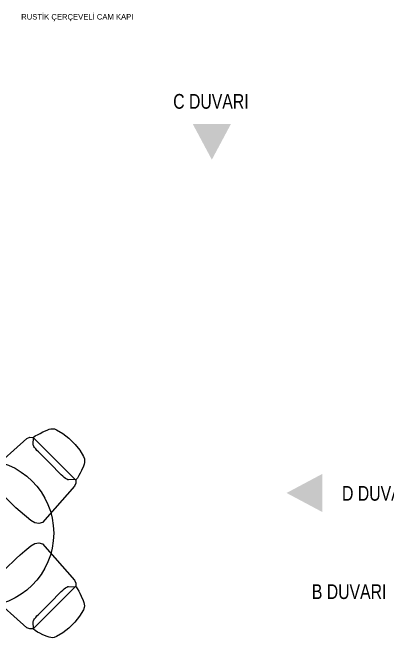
# Model space of a CAD drawing. Header units: millimetres. Extents: x 7687 to 15428, y -715 to 4028.
# Drawn here: x 9754.3 to 10033.5, y 309.7 to 781.6 of the extents above; entities that cross this region are included whole.
import ezdxf

# ---------------------------------------------------------------- set-up
doc = ezdxf.new("R2010")
doc.units = ezdxf.units.MM
doc.linetypes.add('14.022_CEKIRDEKLER_SAFTLAR_+51.00$0$ACAD_ISO07W100', pattern=[3, 0, -3])
doc.linetypes.add('ACAD_ISO07W100', pattern=[3, 0, -3])
doc.layers.add('LAMİNANT MASA', color=121, linetype='Continuous')
doc.layers.add('YAZI', color=121, linetype='Continuous')
for name, color, linetype, lineweight in [('Sarkıt Ayd.', 50, 'ACAD_ISO07W100', 0), ('SS_FURNITURE', 23, 'Continuous', 25), ('yazı', 7, 'Continuous', 20)]:
    doc.layers.add(name, color=color, linetype=linetype, lineweight=lineweight)
doc.styles.add('OTEL AKSARAY', font='', dxfattribs={"width": 0.8})
doc.styles.add('ROMANC', font='arial.ttf')
doc.styles.get('OTEL AKSARAY').set_extended_font_data('FrankRuehl')

# ---------------------------------------------------------------- blocks, each defined once
blk = doc.blocks.new('fxtgd')
at = {"layer": 'Sarkıt Ayd.', "linetype": '14.022_CEKIRDEKLER_SAFTLAR_+51.00$0$ACAD_ISO07W100'}
for centre, radius in [((47577.87, 3685.46), 6), ((47577.16, 3672.82), 8.75), ((47587.87, 3681.37), 3.6), ((47589.2, 3674.2), 5.55)]:
    blk.add_circle(centre, radius, dxfattribs=at)
at = {"layer": 'Sarkıt Ayd.', "insert": (47575.13, 3681.18), "char_height": 4.08, "attachment_point": 1, "style": 'OTEL AKSARAY'}
blk.add_mtext_dynamic_manual_height_columns('Sark{\\fArial|b0|i0|c162|p34;ıt 1}', width=49.5719, gutter_width=425, heights=[0], dxfattribs=at)
blk = doc.blocks.new('LAKE BOYALI MDF')
at = {"layer": 'LAMİNANT MASA'}
blk.add_circle((47554.37, 3964.93), 55, dxfattribs=at)
at = {"layer": 'Sarkıt Ayd.'}
blk.add_blockref('fxtgd', (-27.42, 290.34), dxfattribs=at)
at = {"layer": 'yazı', "insert": (47518.45, 4003.04), "char_height": 4.08, "attachment_point": 1, "style": 'ROMANC'}
blk.add_mtext_dynamic_manual_height_columns('{\\fArial|b0|i0|c177|p34;LAKE BOYALI \\PRAL 6014\\PTABLASI }110 cm', width=49.5719, gutter_width=425, heights=[0], dxfattribs=at)
blk = doc.blocks.new('A$C45576B5D')
for points, elevation in [([(0, 45.99), (16.66, 14.04), (18.37, 12.42), (20.59, 11.58), (61.76, 29.87), (62.63, 32.08), (62.58, 34.44), (50.04, 68.21), (47.77, 69.95), (44.71, 70.58), (41.3, 70.12), (31.58, 66.66), (27.59, 65.16), (17.31, 60.59), (13.53, 58.64), (9.56, 56.5), (4.44, 53.75), (1.81, 51.52), (0.23, 48.84)], 3.76), ([(20.87, 11.3), (21.76, 10), (23.25, 8.22), (24.42, 6.92), (25.98, 5.2), (28.46, 2.69), (29.66, 1.69), (30.75, 0.97), (31.91, 0.3), (33.16, 0.01), (34.93, 0), (40.38, 0.94), (45.73, 2.56), (51.7, 5.21), (56.48, 8.09), (60.84, 11.51), (62.07, 12.88), (62.69, 14), (62.97, 15.31), (63.21, 16.58), (63.36, 18.08), (63.17, 21.61), (62.95, 24.01), (62.74, 25.84), (62.31, 28.03), (61.83, 29.5), (56.59, 31.67), (56.08, 31.77), (55.28, 31.71), (54.24, 31.49), (53, 31.13), (51.63, 30.64), (50.22, 30.05), (39.21, 25.16), (28.2, 20.27), (26.82, 19.62), (25.55, 18.94), (24.45, 18.26), (23.58, 17.63), (23, 17.08), (22.73, 16.63)], 13)]:
    blk.add_lwpolyline(points, close=True, dxfattribs=dict(elevation=elevation))

msp = doc.modelspace()

# ---------------------------------------------------------------- hatches: boundary and pattern name
at = {"layer": 'YAZI'}
h = msp.add_hatch(color=256, dxfattribs=at)
h.dxf.hatch_style = 1
h.paths.add_polyline_path([(9902.73, 671.96), (9916.98, 698.65), (9888.48, 698.65)])
h = msp.add_hatch(color=256, dxfattribs=at)
h.dxf.hatch_style = 1
h.paths.add_polyline_path([(9958.41, 423.38), (9985.1, 409.13), (9985.1, 437.63)])

# ---------------------------------------------------------------- block references
at = {"layer": 'SS_FURNITURE', "xscale": -1}
for p, rotation in [((9754.45, 483.08, -3.76), 158.9523480858343), ((9819.57, 368.86, -3.76), 68.95234808583432)]:
    msp.add_blockref('A$C45576B5D', p, dxfattribs=dict(at, rotation=rotation))
at = {"layer": 'YAZI'}
msp.add_blockref('LAKE BOYALI MDF', (-37824.47, -3571.52), dxfattribs=at)

# ---------------------------------------------------------------- texts
at = {"layer": 'YAZI', "char_height": 10.994, "style": 'OTEL AKSARAY'}
for s, insert, attachment_point in [('C DUVARI', (9873.94, 709.82), 7), ('D DUVARI', (10055.94, 428.6), 3), ('B DUVARI', (9977.25, 355.28), 1)]:
    msp.add_mtext_dynamic_manual_height_columns(s, width=218.8247, gutter_width=183.23, heights=[0], dxfattribs=dict(at, insert=insert, attachment_point=attachment_point))
at = {"layer": 'yazı'}
note = msp.add_mtext_dynamic_manual_height_columns('RUSTİK ÇERÇEVELİ CAM KAPI\\P', width=252.8052, gutter_width=0, heights=[5.12, 0], dxfattribs=dict(at, insert=(10097.08, 780.58), char_height=4.08, attachment_point=3, style='ROMANC'))

doc.saveas('drawing.dxf')
